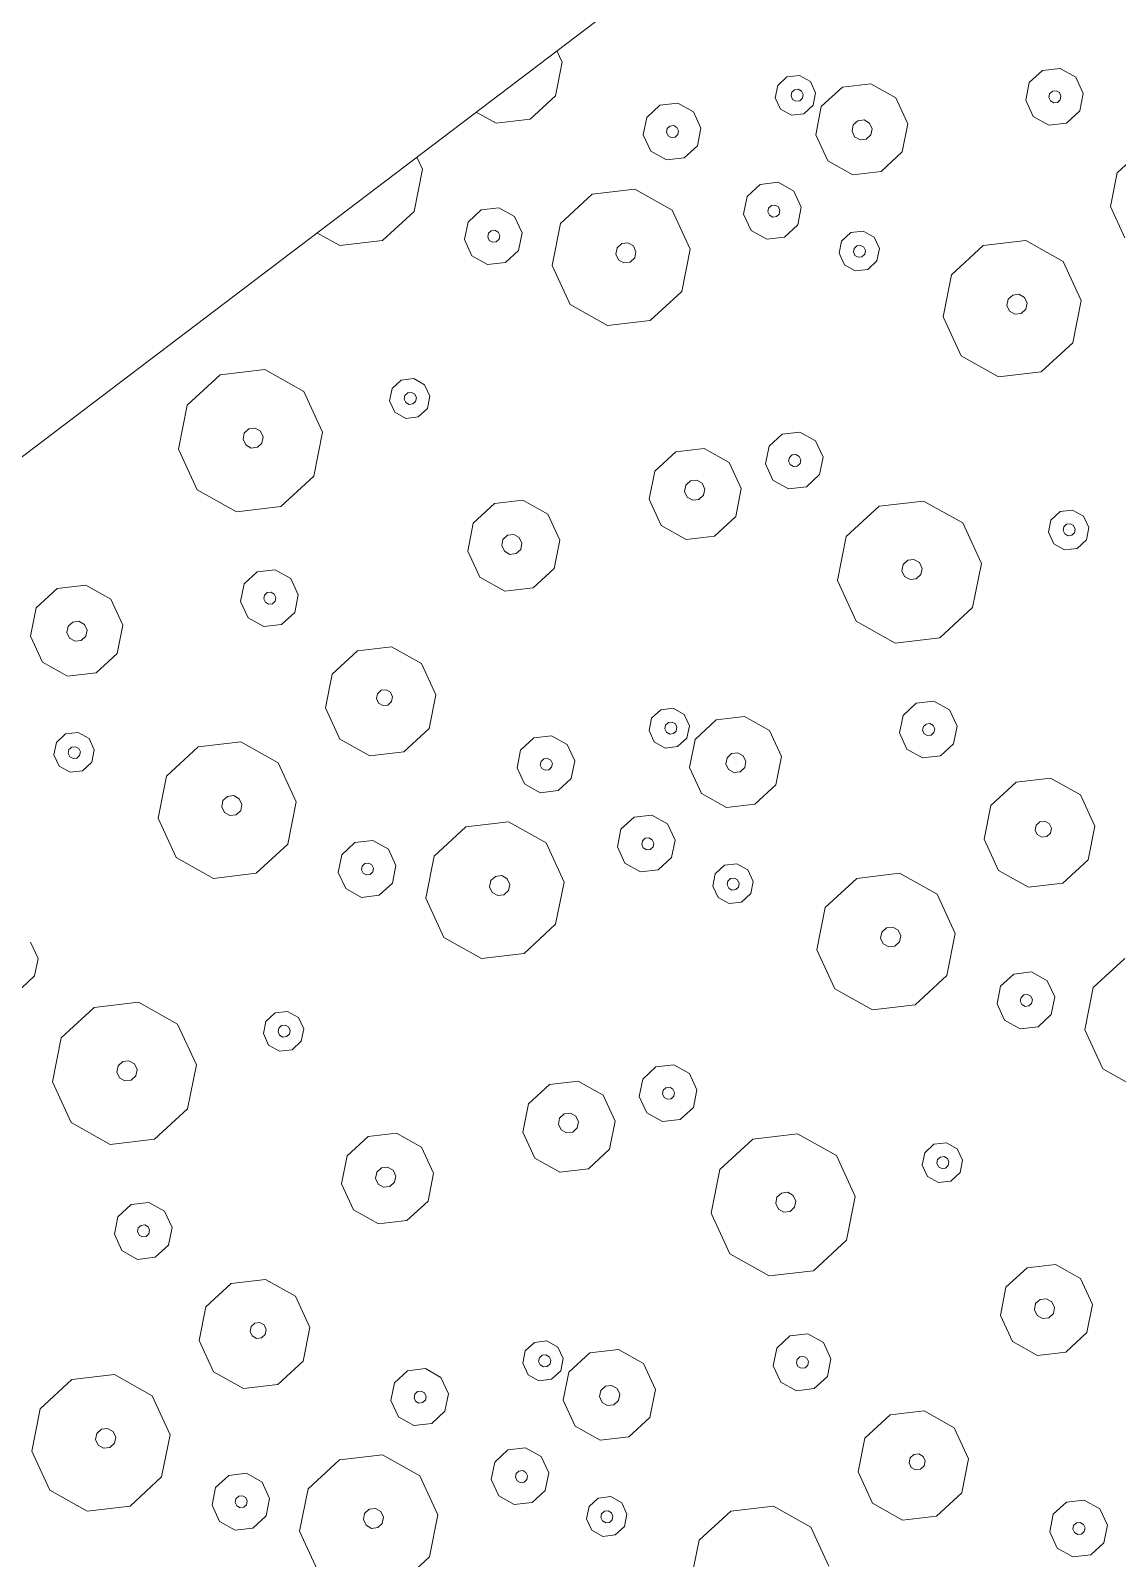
# Model space of a CAD drawing. Header units: metres. Extents: x -2858 to 512, y -1995 to 1252.
# Drawn here: x -561.532 to -558.533, y 352.994 to 357.21 of the extents above; entities that cross this region are included whole.
import ezdxf

# ---------------------------------------------------------------- set-up
doc = ezdxf.new("R2010")
doc.units = ezdxf.units.M
doc.layers.add('Calque commun', color=7, linetype='Continuous')

# ---------------------------------------------------------------- blocks, each defined once
blk = doc.blocks.new('pattern')
at = {"layer": 'Calque commun', "color": 54, "linetype": 'Continuous', "lineweight": 9}
for p, q in [((103.9803, 104.7503), (104.0229, 104.7754)), ((104.0229, 104.7754), (104.0721, 104.7707)), ((104.0721, 104.7707), (104.1092, 104.738)), ((103.9606, 104.7049), (103.9803, 104.7503)), ((104.1092, 104.738), (104.1199, 104.6897)), ((103.9714, 104.6567), (103.9606, 104.7049)), ((104.0228, 104.6998), (104.0269, 104.7093)), ((104.0251, 104.6897), (104.0228, 104.6998)), ((104.0329, 104.6828), (104.0251, 104.6897)), ((104.0269, 104.7093), (104.0359, 104.7146)), ((104.0359, 104.7146), (104.0462, 104.7136)), ((104.0521, 104.6871), (104.0432, 104.6818)), ((104.0462, 104.7136), (104.054, 104.7067)), ((104.0563, 104.6966), (104.0521, 104.6871)), ((104.054, 104.7067), (104.0563, 104.6966)), ((104.1199, 104.6897), (104.1002, 104.6444)), ((104.0084, 104.6239), (103.9714, 104.6567)), ((104.0432, 104.6818), (104.0329, 104.6828)), ((104.1002, 104.6444), (104.0577, 104.6192)), ((104.0577, 104.6192), (104.0084, 104.6239)), ((104.0997, 104.3433), (104.1814, 104.3916)), ((104.1814, 104.3916), (104.2759, 104.3826)), ((103.554, 104.3137), (103.6222, 104.3539)), ((103.6222, 104.3539), (103.7009, 104.3464)), ((104.2759, 104.3826), (104.3471, 104.3198)), ((103.5226, 104.2411), (103.554, 104.3137)), ((103.7009, 104.3464), (103.7602, 104.2941)), ((104.0619, 104.2562), (104.0997, 104.3433)), ((104.3471, 104.3198), (104.3677, 104.2271)), ((103.7602, 104.2941), (103.7774, 104.2168)), ((104.1836, 104.2576), (104.1956, 104.2646)), ((104.1956, 104.2646), (104.2093, 104.2633)), ((103.5398, 104.1639), (103.5226, 104.2411)), ((103.623, 104.2253), (103.6299, 104.2411)), ((103.6268, 104.2084), (103.623, 104.2253)), ((103.6299, 104.2411), (103.6448, 104.2499)), ((103.6448, 104.2499), (103.662, 104.2483)), ((103.662, 104.2483), (103.675, 104.2368)), ((103.675, 104.2368), (103.6787, 104.22)), ((104.0825, 104.1636), (104.0619, 104.2562)), ((104.1781, 104.2449), (104.1836, 104.2576)), ((104.1811, 104.2313), (104.1781, 104.2449)), ((104.1915, 104.2222), (104.1811, 104.2313)), ((104.2053, 104.2209), (104.1915, 104.2222)), ((104.2172, 104.2279), (104.2053, 104.2209)), ((104.2093, 104.2633), (104.2197, 104.2541)), ((104.2227, 104.2406), (104.2172, 104.2279)), ((104.2197, 104.2541), (104.2227, 104.2406)), ((104.3677, 104.2271), (104.33, 104.14)), ((104.53, 104.1445), (104.5772, 104.2534)), ((103.6397, 104.1969), (103.6268, 104.2084)), ((103.657, 104.1953), (103.6397, 104.1969)), ((103.6719, 104.2041), (103.657, 104.1953)), ((103.6787, 104.22), (103.6719, 104.2041)), ((103.7774, 104.2168), (103.7459, 104.1443)), ((103.5991, 104.1115), (103.5398, 104.1639)), ((103.7459, 104.1443), (103.6778, 104.104)), ((104.1537, 104.1007), (104.0825, 104.1636)), ((104.33, 104.14), (104.2482, 104.0917)), ((104.5558, 104.0287), (104.53, 104.1445)), ((103.6778, 104.104), (103.5991, 104.1115)), ((104.2482, 104.0917), (104.1537, 104.1007)), ((103.0248, 104.0167), (103.0506, 103.9008)), ((104.6448, 103.9502), (104.5558, 104.0287)), ((104.8651, 103.9992), (104.7629, 103.9389)), ((104.7629, 103.9389), (104.6448, 103.9502)), ((103.0506, 103.9008), (103.0034, 103.792)), ((104.1476, 103.876), (104.1901, 103.9012)), ((104.1901, 103.9012), (104.2393, 103.8965)), ((104.2393, 103.8965), (104.2764, 103.8637)), ((104.1279, 103.8307), (104.1476, 103.876)), ((104.2764, 103.8637), (104.2872, 103.8155)), ((104.1386, 103.7824), (104.1279, 103.8307)), ((104.1901, 103.8255), (104.1942, 103.8351)), ((104.1923, 103.8154), (104.1901, 103.8255)), ((104.2001, 103.8085), (104.1923, 103.8154)), ((104.1942, 103.8351), (104.2031, 103.8403)), ((104.2105, 103.8075), (104.2001, 103.8085)), ((104.2031, 103.8403), (104.2135, 103.8394)), ((104.2194, 103.8128), (104.2105, 103.8075)), ((104.2135, 103.8394), (104.2213, 103.8325)), ((104.2235, 103.8223), (104.2194, 103.8128)), ((104.2213, 103.8325), (104.2235, 103.8223)), ((104.2872, 103.8155), (104.2675, 103.7701)), ((103.0034, 103.792), (102.9013, 103.7317)), ((103.483, 103.7494), (103.4968, 103.7812)), ((103.4968, 103.7812), (103.5266, 103.7988)), ((103.5249, 103.7561), (103.5339, 103.7614)), ((103.5266, 103.7988), (103.5611, 103.7955)), ((103.5339, 103.7614), (103.5442, 103.7604)), ((103.5442, 103.7604), (103.552, 103.7535)), ((103.5611, 103.7955), (103.587, 103.7726)), ((103.587, 103.7726), (103.5945, 103.7388)), ((104.1757, 103.7497), (104.1386, 103.7824)), ((104.2675, 103.7701), (104.2249, 103.745)), ((104.8419, 103.7424), (104.8717, 103.76)), ((104.8717, 103.76), (104.9061, 103.7568)), ((102.9013, 103.7317), (102.7831, 103.7429)), ((103.4906, 103.7156), (103.483, 103.7494)), ((103.5165, 103.6927), (103.4906, 103.7156)), ((103.5208, 103.7466), (103.5249, 103.7561)), ((103.5231, 103.7364), (103.5208, 103.7466)), ((103.5309, 103.7296), (103.5231, 103.7364)), ((103.5412, 103.7286), (103.5309, 103.7296)), ((103.5501, 103.7339), (103.5412, 103.7286)), ((103.5543, 103.7434), (103.5501, 103.7339)), ((103.552, 103.7535), (103.5543, 103.7434)), ((103.5945, 103.7388), (103.5808, 103.7071)), ((104.2249, 103.745), (104.1757, 103.7497)), ((104.8281, 103.7107), (104.8419, 103.7424)), ((104.8675, 103.7079), (104.8717, 103.7175)), ((104.8717, 103.7175), (104.8806, 103.7227)), ((104.8806, 103.7227), (104.891, 103.7218)), ((104.891, 103.7218), (104.8987, 103.7149)), ((104.9061, 103.7568), (104.9321, 103.7339)), ((104.9321, 103.7339), (104.9396, 103.7001)), ((102.9914, 103.6701), (103.034, 103.6953)), ((103.034, 103.6953), (103.0832, 103.6906)), ((103.0832, 103.6906), (103.1203, 103.6578)), ((103.551, 103.6895), (103.5165, 103.6927)), ((103.5808, 103.7071), (103.551, 103.6895)), ((103.7685, 103.6268), (103.875, 103.6897)), ((103.875, 103.6897), (103.998, 103.678)), ((103.998, 103.678), (104.0907, 103.5961)), ((104.8356, 103.6769), (104.8281, 103.7107)), ((104.8616, 103.654), (104.8356, 103.6769)), ((104.8698, 103.6978), (104.8675, 103.7079)), ((104.8776, 103.6909), (104.8698, 103.6978)), ((104.8879, 103.6899), (104.8776, 103.6909)), ((104.8969, 103.6952), (104.8879, 103.6899)), ((104.901, 103.7048), (104.8969, 103.6952)), ((104.8987, 103.7149), (104.901, 103.7048)), ((104.9396, 103.7001), (104.9258, 103.6683)), ((102.9718, 103.6248), (102.9914, 103.6701)), ((103.0381, 103.6292), (103.047, 103.6344)), ((103.047, 103.6344), (103.0574, 103.6335)), ((103.0574, 103.6335), (103.0651, 103.6266)), ((103.1203, 103.6578), (103.131, 103.6096)), ((104.896, 103.6507), (104.8616, 103.654)), ((104.9258, 103.6683), (104.896, 103.6507)), ((102.9825, 103.5765), (102.9718, 103.6248)), ((103.034, 103.6196), (103.0381, 103.6292)), ((103.0362, 103.6095), (103.034, 103.6196)), ((103.044, 103.6026), (103.0362, 103.6095)), ((103.0543, 103.6016), (103.044, 103.6026)), ((103.0633, 103.6069), (103.0543, 103.6016)), ((103.0674, 103.6164), (103.0633, 103.6069)), ((103.0651, 103.6266), (103.0674, 103.6164)), ((103.131, 103.6096), (103.1114, 103.5642)), ((103.7193, 103.5134), (103.7685, 103.6268)), ((104.0907, 103.5961), (104.1175, 103.4755)), ((104.5331, 103.5714), (104.6013, 103.6116)), ((104.6013, 103.6116), (104.68, 103.6041)), ((104.68, 103.6041), (104.7393, 103.5518)), ((103.0196, 103.5438), (102.9825, 103.5765)), ((103.1114, 103.5642), (103.0688, 103.5391)), ((104.5017, 103.4988), (104.5331, 103.5714)), ((104.7393, 103.5518), (104.7565, 103.4745)), ((103.0688, 103.5391), (103.0196, 103.5438)), ((103.7462, 103.3928), (103.7193, 103.5134)), ((103.8806, 103.4977), (103.8874, 103.5136)), ((103.8874, 103.5136), (103.9023, 103.5224)), ((103.9023, 103.5224), (103.9196, 103.5207)), ((103.9196, 103.5207), (103.9325, 103.5093)), ((103.9325, 103.5093), (103.9363, 103.4924)), ((104.6019, 103.4911), (104.6088, 103.507)), ((104.6088, 103.507), (104.6237, 103.5158)), ((104.6237, 103.5158), (104.6409, 103.5142)), ((104.6409, 103.5142), (104.6539, 103.5027)), ((104.8812, 103.4604), (104.9009, 103.5058)), ((104.9009, 103.5058), (104.9434, 103.5309)), ((104.9434, 103.5309), (104.9927, 103.5262)), ((104.9927, 103.5262), (105.0297, 103.4935)), ((102.5665, 103.4381), (102.6482, 103.4864)), ((102.6482, 103.4864), (102.7427, 103.4774)), ((102.7427, 103.4774), (102.8139, 103.4146)), ((103.8843, 103.4808), (103.8806, 103.4977)), ((103.8973, 103.4694), (103.8843, 103.4808)), ((103.9145, 103.4677), (103.8973, 103.4694)), ((103.9294, 103.4765), (103.9145, 103.4677)), ((103.9363, 103.4924), (103.9294, 103.4765)), ((104.1175, 103.4755), (104.0684, 103.3621)), ((104.5189, 103.4216), (104.5017, 103.4988)), ((104.6057, 103.4742), (104.6019, 103.4911)), ((104.6186, 103.4628), (104.6057, 103.4742)), ((104.6359, 103.4612), (104.6186, 103.4628)), ((104.6508, 103.4699), (104.6359, 103.4612)), ((104.6577, 103.4858), (104.6508, 103.4699)), ((104.6539, 103.5027), (104.6577, 103.4858)), ((104.7565, 103.4745), (104.7251, 103.402)), ((104.9421, 103.4582), (104.9462, 103.4677)), ((104.9462, 103.4677), (104.9552, 103.473)), ((104.9552, 103.473), (104.9655, 103.472)), ((104.9655, 103.472), (104.9733, 103.4652)), ((104.9733, 103.4652), (104.9755, 103.455)), ((105.0297, 103.4935), (105.0405, 103.4452)), ((102.5287, 103.351), (102.5665, 103.4381)), ((104.5782, 103.3692), (104.5189, 103.4216)), ((104.8919, 103.4121), (104.8812, 103.4604)), ((104.9444, 103.4481), (104.9421, 103.4582)), ((104.9521, 103.4412), (104.9444, 103.4481)), ((104.9625, 103.4402), (104.9521, 103.4412)), ((104.9714, 103.4455), (104.9625, 103.4402)), ((104.9755, 103.455), (104.9714, 103.4455)), ((105.0405, 103.4452), (105.0208, 103.3999)), ((102.8139, 103.4146), (102.8345, 103.3219)), ((103.044, 103.3482), (103.1462, 103.4085)), ((103.1462, 103.4085), (103.2643, 103.3973)), ((103.2643, 103.3973), (103.3533, 103.3187)), ((103.8389, 103.311), (103.7462, 103.3928)), ((104.7251, 103.402), (104.6569, 103.3617)), ((104.929, 103.3794), (104.8919, 103.4121)), ((104.9782, 103.3747), (104.929, 103.3794)), ((105.0208, 103.3999), (104.9782, 103.3747)), ((105.1913, 103.355), (105.2934, 103.4153)), ((105.2934, 103.4153), (105.4116, 103.404)), ((102.5494, 103.2584), (102.5287, 103.351)), ((102.645, 103.3397), (102.6505, 103.3524)), ((102.648, 103.3261), (102.645, 103.3397)), ((102.6505, 103.3524), (102.6624, 103.3594)), ((102.6624, 103.3594), (102.6762, 103.3581)), ((102.6762, 103.3581), (102.6865, 103.3489)), ((102.6865, 103.3489), (102.6896, 103.3354)), ((102.9968, 103.2393), (103.044, 103.3482)), ((104.0684, 103.3621), (103.9619, 103.2992)), ((104.6569, 103.3617), (104.5782, 103.3692)), ((104.6395, 103.3249), (104.6693, 103.3425)), ((104.6693, 103.3425), (104.7037, 103.3392)), ((104.7037, 103.3392), (104.7297, 103.3163)), ((105.144, 103.2461), (105.1913, 103.355)), ((102.6583, 103.317), (102.648, 103.3261)), ((102.6721, 103.3157), (102.6583, 103.317)), ((102.6841, 103.3227), (102.6721, 103.3157)), ((102.6896, 103.3354), (102.6841, 103.3227)), ((102.8345, 103.3219), (102.7968, 103.2348)), ((103.3533, 103.3187), (103.3791, 103.2029)), ((103.9619, 103.2992), (103.8389, 103.311)), ((104.6257, 103.2932), (104.6395, 103.3249)), ((104.6614, 103.2928), (104.6655, 103.3023)), ((104.6655, 103.3023), (104.6744, 103.3076)), ((104.6744, 103.3076), (104.6848, 103.3066)), ((104.6848, 103.3066), (104.6925, 103.2998)), ((104.6925, 103.2998), (104.6948, 103.2896)), ((104.7297, 103.3163), (104.7372, 103.2826)), ((102.6205, 103.1955), (102.5494, 103.2584)), ((104.6332, 103.2594), (104.6257, 103.2932)), ((104.6592, 103.2365), (104.6332, 103.2594)), ((104.6636, 103.2827), (104.6614, 103.2928)), ((104.6714, 103.2758), (104.6636, 103.2827)), ((104.6817, 103.2748), (104.6714, 103.2758)), ((104.6907, 103.2801), (104.6817, 103.2748)), ((104.6948, 103.2896), (104.6907, 103.2801)), ((104.7372, 103.2826), (104.7234, 103.2508)), ((105.2962, 103.2478), (105.3111, 103.2566)), ((105.3111, 103.2566), (105.3283, 103.2549)), ((105.3283, 103.2549), (105.3413, 103.2435)), ((102.7968, 103.2348), (102.715, 103.1865)), ((103.0226, 103.1235), (102.9968, 103.2393)), ((103.1421, 103.2251), (103.149, 103.241)), ((103.1459, 103.2082), (103.1421, 103.2251)), ((103.149, 103.241), (103.1639, 103.2498)), ((103.1639, 103.2498), (103.1811, 103.2481)), ((103.1811, 103.2481), (103.1941, 103.2367)), ((103.1979, 103.2198), (103.191, 103.2039)), ((103.1941, 103.2367), (103.1979, 103.2198)), ((104.6936, 103.2332), (104.6592, 103.2365)), ((104.7234, 103.2508), (104.6936, 103.2332)), ((105.1698, 103.1303), (105.144, 103.2461)), ((105.2893, 103.2319), (105.2962, 103.2478)), ((105.2931, 103.215), (105.2893, 103.2319)), ((105.3061, 103.2036), (105.2931, 103.215)), ((105.3382, 103.2107), (105.3233, 103.2019)), ((105.3451, 103.2266), (105.3382, 103.2107)), ((105.3413, 103.2435), (105.3451, 103.2266)), ((105.5263, 103.2097), (105.4791, 103.1008)), ((102.715, 103.1865), (102.6205, 103.1955)), ((103.1588, 103.1968), (103.1459, 103.2082)), ((103.1761, 103.1951), (103.1588, 103.1968)), ((103.191, 103.2039), (103.1761, 103.1951)), ((103.3791, 103.2029), (103.3319, 103.094)), ((104.9228, 103.1539), (104.9654, 103.1791)), ((104.9654, 103.1791), (105.0146, 103.1744)), ((105.0146, 103.1744), (105.0517, 103.1416)), ((105.3233, 103.2019), (105.3061, 103.2036)), ((103.8409, 103.1053), (103.8835, 103.1304)), ((103.8835, 103.1304), (103.9327, 103.1257)), ((103.9327, 103.1257), (103.9698, 103.093)), ((104.9031, 103.1086), (104.9228, 103.1539)), ((105.0517, 103.1416), (105.0624, 103.0934)), ((105.2588, 103.0517), (105.1698, 103.1303)), ((103.1116, 103.045), (103.0226, 103.1235)), ((103.3319, 103.094), (103.2297, 103.0337)), ((103.8212, 103.0599), (103.8409, 103.1053)), ((103.9698, 103.093), (103.9805, 103.0447)), ((104.9139, 103.0603), (104.9031, 103.1086)), ((104.9653, 103.1034), (104.9695, 103.113)), ((104.9676, 103.0933), (104.9653, 103.1034)), ((104.9754, 103.0864), (104.9676, 103.0933)), ((104.9695, 103.113), (104.9784, 103.1182)), ((104.9857, 103.0854), (104.9754, 103.0864)), ((104.9784, 103.1182), (104.9887, 103.1173)), ((104.9946, 103.0907), (104.9857, 103.0854)), ((104.9887, 103.1173), (104.9965, 103.1104)), ((104.9988, 103.1003), (104.9946, 103.0907)), ((104.9965, 103.1104), (104.9988, 103.1003)), ((105.0624, 103.0934), (105.0427, 103.048)), ((105.4791, 103.1008), (105.3769, 103.0405)), ((103.2297, 103.0337), (103.1116, 103.045)), ((103.832, 103.0117), (103.8212, 103.0599)), ((103.8834, 103.0548), (103.8876, 103.0643)), ((103.8857, 103.0447), (103.8834, 103.0548)), ((103.8935, 103.0378), (103.8857, 103.0447)), ((103.8876, 103.0643), (103.8965, 103.0696)), ((103.8965, 103.0696), (103.9068, 103.0686)), ((103.9128, 103.0421), (103.9038, 103.0368)), ((103.9068, 103.0686), (103.9146, 103.0617)), ((103.9169, 103.0516), (103.9128, 103.0421)), ((103.9146, 103.0617), (103.9169, 103.0516)), ((103.9805, 103.0447), (103.9609, 102.9994)), ((104.9509, 103.0276), (104.9139, 103.0603)), ((105.0427, 103.048), (105.0002, 103.0229)), ((105.3769, 103.0405), (105.2588, 103.0517)), ((103.8691, 102.9789), (103.832, 103.0117)), ((103.9038, 103.0368), (103.8935, 103.0378)), ((103.9609, 102.9994), (103.9183, 102.9742)), ((104.056, 102.9949), (104.1241, 103.0351)), ((104.1241, 103.0351), (104.2028, 103.0276)), ((104.2028, 103.0276), (104.2621, 102.9753)), ((105.0002, 103.0229), (104.9509, 103.0276)), ((105.4671, 102.979), (105.5097, 103.0041)), ((105.5097, 103.0041), (105.5589, 102.9994)), ((105.5589, 102.9994), (105.596, 102.9667)), ((102.5947, 102.9255), (102.6144, 102.9708)), ((102.6144, 102.9708), (102.657, 102.996)), ((102.657, 102.996), (102.7062, 102.9913)), ((102.7062, 102.9913), (102.7432, 102.9585)), ((102.7432, 102.9585), (102.754, 102.9103)), ((103.9183, 102.9742), (103.8691, 102.9789)), ((104.0245, 102.9223), (104.056, 102.9949)), ((104.2621, 102.9753), (104.2793, 102.8981)), ((105.4474, 102.9336), (105.4671, 102.979)), ((105.596, 102.9667), (105.6067, 102.9184)), ((102.6055, 102.8772), (102.5947, 102.9255)), ((102.6569, 102.9203), (102.661, 102.9299)), ((102.6592, 102.9102), (102.6569, 102.9203)), ((102.661, 102.9299), (102.67, 102.9351)), ((102.67, 102.9351), (102.6803, 102.9342)), ((102.6803, 102.9342), (102.6881, 102.9273)), ((102.6904, 102.9172), (102.6862, 102.9076)), ((102.6881, 102.9273), (102.6904, 102.9172)), ((104.0417, 102.8451), (104.0245, 102.9223)), ((104.1175, 102.905), (104.1244, 102.9208)), ((104.1244, 102.9208), (104.1393, 102.9296)), ((104.1393, 102.9296), (104.1565, 102.928)), ((104.1565, 102.928), (104.1695, 102.9165)), ((104.1695, 102.9165), (104.1732, 102.8997)), ((105.4582, 102.8853), (105.4474, 102.9336)), ((105.5096, 102.9285), (105.5138, 102.938)), ((105.5119, 102.9183), (105.5096, 102.9285)), ((105.5197, 102.9115), (105.5119, 102.9183)), ((105.5138, 102.938), (105.5227, 102.9433)), ((105.5227, 102.9433), (105.533, 102.9423)), ((105.5389, 102.9158), (105.53, 102.9105)), ((105.533, 102.9423), (105.5408, 102.9354)), ((105.5431, 102.9253), (105.5389, 102.9158)), ((105.5408, 102.9354), (105.5431, 102.9253)), ((105.6067, 102.9184), (105.587, 102.873)), ((101.9499, 102.8442), (101.9636, 102.876)), ((101.9636, 102.876), (101.9934, 102.8936)), ((101.9934, 102.8936), (102.0279, 102.8903)), ((102.0279, 102.8903), (102.0538, 102.8674)), ((102.6425, 102.8445), (102.6055, 102.8772)), ((102.6669, 102.9033), (102.6592, 102.9102)), ((102.6773, 102.9024), (102.6669, 102.9033)), ((102.6862, 102.9076), (102.6773, 102.9024)), ((102.754, 102.9103), (102.7343, 102.8649)), ((104.1212, 102.8881), (104.1175, 102.905)), ((104.1342, 102.8766), (104.1212, 102.8881)), ((104.1515, 102.875), (104.1342, 102.8766)), ((104.1664, 102.8838), (104.1515, 102.875)), ((104.1732, 102.8997), (104.1664, 102.8838)), ((104.2793, 102.8981), (104.2479, 102.8255)), ((105.4953, 102.8526), (105.4582, 102.8853)), ((105.53, 102.9105), (105.5197, 102.9115)), ((105.587, 102.873), (105.5445, 102.8479)), ((101.9574, 102.8105), (101.9499, 102.8442)), ((101.9876, 102.8414), (101.9918, 102.8509)), ((101.9899, 102.8312), (101.9876, 102.8414)), ((101.9977, 102.8244), (101.9899, 102.8312)), ((101.9918, 102.8509), (102.0007, 102.8562)), ((102.0007, 102.8562), (102.011, 102.8552)), ((102.011, 102.8552), (102.0188, 102.8483)), ((102.0211, 102.8382), (102.017, 102.8287)), ((102.0188, 102.8483), (102.0211, 102.8382)), ((102.0614, 102.8336), (102.0476, 102.8019)), ((102.0538, 102.8674), (102.0614, 102.8336)), ((102.6917, 102.8398), (102.6425, 102.8445)), ((102.7343, 102.8649), (102.6917, 102.8398)), ((103.2949, 102.8055), (103.3087, 102.8373)), ((103.3087, 102.8373), (103.3385, 102.8548)), ((103.3385, 102.8548), (103.373, 102.8516)), ((103.373, 102.8516), (103.3989, 102.8287)), ((104.101, 102.7928), (104.0417, 102.8451)), ((105.5445, 102.8479), (105.4953, 102.8526)), ((101.9833, 102.7875), (101.9574, 102.8105)), ((102.008, 102.8234), (101.9977, 102.8244)), ((102.017, 102.8287), (102.008, 102.8234)), ((102.0476, 102.8019), (102.0178, 102.7843)), ((103.3025, 102.7717), (103.2949, 102.8055)), ((103.3344, 102.8027), (103.3385, 102.8123)), ((103.3366, 102.7926), (103.3344, 102.8027)), ((103.3444, 102.7857), (103.3366, 102.7926)), ((103.3385, 102.8123), (103.3474, 102.8176)), ((103.3474, 102.8176), (103.3578, 102.8166)), ((103.3637, 102.79), (103.3547, 102.7848)), ((103.3578, 102.8166), (103.3656, 102.8097)), ((103.3678, 102.7996), (103.3637, 102.79)), ((103.3656, 102.8097), (103.3678, 102.7996)), ((103.4064, 102.7949), (103.3927, 102.7631)), ((103.3989, 102.8287), (103.4064, 102.7949)), ((104.1797, 102.7853), (104.101, 102.7928)), ((104.2479, 102.8255), (104.1797, 102.7853)), ((105.0422, 102.747), (105.1239, 102.7952)), ((105.1239, 102.7952), (105.2184, 102.7862)), ((102.0178, 102.7843), (101.9833, 102.7875)), ((102.2353, 102.7216), (102.3418, 102.7845)), ((102.3418, 102.7845), (102.4648, 102.7728)), ((102.4648, 102.7728), (102.5575, 102.6909)), ((103.3284, 102.7488), (103.3025, 102.7717)), ((103.3629, 102.7455), (103.3284, 102.7488)), ((103.3547, 102.7848), (103.3444, 102.7857)), ((103.3927, 102.7631), (103.3629, 102.7455)), ((104.4965, 102.7173), (104.5647, 102.7576)), ((104.5647, 102.7576), (104.6434, 102.7501)), ((104.6434, 102.7501), (104.7027, 102.6977)), ((105.0044, 102.6599), (105.0422, 102.747)), ((105.2184, 102.7862), (105.2896, 102.7234)), ((102.1862, 102.6082), (102.2353, 102.7216)), ((103, 102.6662), (103.0681, 102.7064)), ((103.0681, 102.7064), (103.1468, 102.6989)), ((104.4651, 102.6448), (104.4965, 102.7173)), ((105.2896, 102.7234), (105.3102, 102.6307)), ((105.5197, 102.657), (105.6219, 102.7174)), ((105.6219, 102.7174), (105.74, 102.7061)), ((105.74, 102.7061), (105.829, 102.6276)), ((102.5575, 102.6909), (102.5844, 102.5703)), ((102.9685, 102.5936), (103, 102.6662)), ((103.1468, 102.6989), (103.2061, 102.6466)), ((104.7027, 102.6977), (104.7199, 102.6205)), ((105.1261, 102.6612), (105.1381, 102.6682)), ((105.1381, 102.6682), (105.1518, 102.6669)), ((105.1518, 102.6669), (105.1622, 102.6578)), ((103.2061, 102.6466), (103.2233, 102.5694)), ((103.3677, 102.6006), (103.4103, 102.6257)), ((103.4103, 102.6257), (103.4595, 102.621)), ((103.4595, 102.621), (103.4966, 102.5883)), ((104.4823, 102.5675), (104.4651, 102.6448)), ((104.5655, 102.6289), (104.5724, 102.6448)), ((104.5693, 102.612), (104.5655, 102.6289)), ((104.5724, 102.6448), (104.5873, 102.6536)), ((104.5873, 102.6536), (104.6045, 102.6519)), ((104.6045, 102.6519), (104.6175, 102.6405)), ((104.6212, 102.6236), (104.6144, 102.6077)), ((104.6175, 102.6405), (104.6212, 102.6236)), ((104.7199, 102.6205), (104.6884, 102.5479)), ((105.025, 102.5672), (105.0044, 102.6599)), ((105.1206, 102.6485), (105.1261, 102.6612)), ((105.1236, 102.635), (105.1206, 102.6485)), ((105.134, 102.6258), (105.1236, 102.635)), ((105.1478, 102.6245), (105.134, 102.6258)), ((105.1597, 102.6316), (105.1478, 102.6245)), ((105.1652, 102.6442), (105.1597, 102.6316)), ((105.1622, 102.6578), (105.1652, 102.6442)), ((105.3102, 102.6307), (105.2725, 102.5436)), ((105.4725, 102.5482), (105.5197, 102.657)), ((105.829, 102.6276), (105.8548, 102.5117)), ((102.2131, 102.4876), (102.1862, 102.6082)), ((102.3474, 102.5925), (102.3543, 102.6084)), ((102.3512, 102.5756), (102.3474, 102.5925)), ((102.3543, 102.6084), (102.3692, 102.6172)), ((102.3692, 102.6172), (102.3864, 102.6155)), ((102.3864, 102.6155), (102.3994, 102.6041)), ((102.4031, 102.5872), (102.3962, 102.5713)), ((102.3994, 102.6041), (102.4031, 102.5872)), ((102.9857, 102.5164), (102.9685, 102.5936)), ((103.0687, 102.5859), (103.0756, 102.6018)), ((103.0725, 102.5691), (103.0687, 102.5859)), ((103.0756, 102.6018), (103.0905, 102.6106)), ((103.0905, 102.6106), (103.1077, 102.609)), ((103.1077, 102.609), (103.1207, 102.5975)), ((103.1245, 102.5806), (103.1176, 102.5648)), ((103.1207, 102.5975), (103.1245, 102.5806)), ((103.348, 102.5552), (103.3677, 102.6006)), ((103.4966, 102.5883), (103.5073, 102.54)), ((104.5822, 102.6006), (104.5693, 102.612)), ((104.5995, 102.5989), (104.5822, 102.6006)), ((104.6144, 102.6077), (104.5995, 102.5989)), ((102.3641, 102.5642), (102.3512, 102.5756)), ((102.3813, 102.5625), (102.3641, 102.5642)), ((102.3962, 102.5713), (102.3813, 102.5625)), ((102.5844, 102.5703), (102.5352, 102.4569)), ((103.0855, 102.5576), (103.0725, 102.5691)), ((103.1027, 102.556), (103.0855, 102.5576)), ((103.1176, 102.5648), (103.1027, 102.556)), ((103.2233, 102.5694), (103.1919, 102.4968)), ((103.3588, 102.507), (103.348, 102.5552)), ((103.4089, 102.553), (103.4131, 102.5625)), ((103.4112, 102.5429), (103.4089, 102.553)), ((103.419, 102.536), (103.4112, 102.5429)), ((103.4131, 102.5625), (103.422, 102.5678)), ((103.4293, 102.535), (103.419, 102.536)), ((103.422, 102.5678), (103.4323, 102.5668)), ((103.4382, 102.5403), (103.4293, 102.535)), ((103.4323, 102.5668), (103.4401, 102.56)), ((103.4424, 102.5498), (103.4382, 102.5403)), ((103.4401, 102.56), (103.4424, 102.5498)), ((103.5073, 102.54), (103.4876, 102.4947)), ((104.5416, 102.5152), (104.4823, 102.5675)), ((104.6884, 102.5479), (104.6203, 102.5077)), ((105.0962, 102.5044), (105.025, 102.5672)), ((105.2725, 102.5436), (105.1907, 102.4954)), ((105.4983, 102.4323), (105.4725, 102.5482)), ((105.6178, 102.534), (105.6247, 102.5498)), ((105.6247, 102.5498), (105.6396, 102.5586)), ((105.6396, 102.5586), (105.6568, 102.557)), ((105.6568, 102.557), (105.6698, 102.5455)), ((105.6698, 102.5455), (105.6735, 102.5286)), ((101.5109, 102.443), (101.613, 102.5033)), ((101.613, 102.5033), (101.7312, 102.4921)), ((103.045, 102.4641), (102.9857, 102.5164)), ((103.1919, 102.4968), (103.1238, 102.4566)), ((103.3958, 102.4742), (103.3588, 102.507)), ((103.4876, 102.4947), (103.4451, 102.4695)), ((103.6581, 102.4498), (103.7603, 102.5101)), ((103.7603, 102.5101), (103.8784, 102.4989)), ((103.8784, 102.4989), (103.9673, 102.4203)), ((104.6203, 102.5077), (104.5416, 102.5152)), ((105.1907, 102.4954), (105.0962, 102.5044)), ((105.6216, 102.5171), (105.6178, 102.534)), ((105.6345, 102.5056), (105.6216, 102.5171)), ((105.6517, 102.504), (105.6345, 102.5056)), ((105.6666, 102.5128), (105.6517, 102.504)), ((105.6735, 102.5286), (105.6666, 102.5128)), ((105.8548, 102.5117), (105.8076, 102.4029)), ((101.7312, 102.4921), (101.8201, 102.4135)), ((102.3057, 102.4058), (102.2131, 102.4876)), ((102.5352, 102.4569), (102.4288, 102.3941)), ((103.1238, 102.4566), (103.045, 102.4641)), ((103.4451, 102.4695), (103.3958, 102.4742)), ((101.3014, 102.4167), (101.2636, 102.3296)), ((101.4637, 102.3341), (101.5109, 102.443)), ((101.8201, 102.4135), (101.8459, 102.2977)), ((103.0925, 102.388), (103.1063, 102.4197)), ((103.1063, 102.4197), (103.1361, 102.4373)), ((103.1361, 102.4373), (103.1706, 102.434)), ((103.1706, 102.434), (103.1965, 102.4111)), ((103.1965, 102.4111), (103.204, 102.3774)), ((103.6109, 102.3409), (103.6581, 102.4498)), ((103.9673, 102.4203), (103.9931, 102.3045)), ((105.5872, 102.3538), (105.4983, 102.4323)), ((102.4288, 102.3941), (102.3057, 102.4058)), ((103.1001, 102.3542), (103.0925, 102.388)), ((103.1282, 102.3876), (103.1323, 102.3971)), ((103.1304, 102.3775), (103.1282, 102.3876)), ((103.1382, 102.3706), (103.1304, 102.3775)), ((103.1323, 102.3971), (103.1413, 102.4024)), ((103.1486, 102.3696), (103.1382, 102.3706)), ((103.1413, 102.4024), (103.1516, 102.4014)), ((103.1575, 102.3749), (103.1486, 102.3696)), ((103.1516, 102.4014), (103.1594, 102.3946)), ((103.1616, 102.3844), (103.1575, 102.3749)), ((103.1594, 102.3946), (103.1616, 102.3844)), ((103.204, 102.3774), (103.1903, 102.3456)), ((105.8076, 102.4029), (105.7054, 102.3425)), ((101.2636, 102.3296), (101.1819, 102.2813)), ((101.4895, 102.2183), (101.4637, 102.3341)), ((101.6089, 102.3199), (101.6158, 102.3358)), ((101.6158, 102.3358), (101.6307, 102.3446)), ((101.6307, 102.3446), (101.6479, 102.3429)), ((101.6479, 102.3429), (101.6609, 102.3315)), ((101.6609, 102.3315), (101.6647, 102.3146)), ((103.126, 102.3313), (103.1001, 102.3542)), ((103.1605, 102.328), (103.126, 102.3313)), ((103.1903, 102.3456), (103.1605, 102.328)), ((103.6367, 102.2251), (103.6109, 102.3409)), ((103.7562, 102.3267), (103.763, 102.3426)), ((103.7599, 102.3098), (103.7562, 102.3267)), ((103.763, 102.3426), (103.7779, 102.3514)), ((103.7779, 102.3514), (103.7952, 102.3497)), ((103.7952, 102.3497), (103.8081, 102.3383)), ((103.8081, 102.3383), (103.8119, 102.3214)), ((105.7054, 102.3425), (105.5872, 102.3538)), ((101.1819, 102.2813), (101.0874, 102.2904)), ((101.6127, 102.303), (101.6089, 102.3199)), ((101.6257, 102.2916), (101.6127, 102.303)), ((101.6429, 102.2899), (101.6257, 102.2916)), ((101.6578, 102.2987), (101.6429, 102.2899)), ((101.6647, 102.3146), (101.6578, 102.2987)), ((101.8459, 102.2977), (101.7987, 102.1888)), ((103.7729, 102.2984), (103.7599, 102.3098)), ((103.7901, 102.2967), (103.7729, 102.2984)), ((103.805, 102.3055), (103.7901, 102.2967)), ((103.8119, 102.3214), (103.805, 102.3055)), ((103.9931, 102.3045), (103.9459, 102.1956)), ((105.09, 102.2797), (105.1326, 102.3048)), ((105.1326, 102.3048), (105.1818, 102.3001)), ((105.1818, 102.3001), (105.2189, 102.2674)), ((103.3699, 102.2034), (103.3896, 102.2487)), ((103.3896, 102.2487), (103.4322, 102.2739)), ((103.4322, 102.2739), (103.4814, 102.2692)), ((103.4814, 102.2692), (103.5185, 102.2365)), ((105.0704, 102.2343), (105.09, 102.2797)), ((105.1367, 102.2387), (105.1456, 102.244)), ((105.1456, 102.244), (105.156, 102.243)), ((105.156, 102.243), (105.1638, 102.2361)), ((105.2189, 102.2674), (105.2297, 102.2191)), ((101.5784, 102.1398), (101.4895, 102.2183)), ((102.2881, 102.1547), (102.3077, 102.2001)), ((102.3077, 102.2001), (102.3503, 102.2252)), ((102.3503, 102.2252), (102.3995, 102.2205)), ((102.3995, 102.2205), (102.4366, 102.1878)), ((103.3807, 102.1551), (103.3699, 102.2034)), ((103.4321, 102.1982), (103.4363, 102.2078)), ((103.4344, 102.1881), (103.4321, 102.1982)), ((103.4363, 102.2078), (103.4452, 102.213)), ((103.4452, 102.213), (103.4556, 102.2121)), ((103.4556, 102.2121), (103.4633, 102.2052)), ((103.4633, 102.2052), (103.4656, 102.1951)), ((103.5185, 102.2365), (103.5292, 102.1882)), ((103.7256, 102.1465), (103.6367, 102.2251)), ((104.4393, 102.1848), (104.4691, 102.2024)), ((104.4691, 102.2024), (104.5036, 102.1991)), ((104.5036, 102.1991), (104.5295, 102.1762)), ((105.0811, 102.186), (105.0704, 102.2343)), ((105.1326, 102.2292), (105.1367, 102.2387)), ((105.1348, 102.219), (105.1326, 102.2292)), ((105.1426, 102.2122), (105.1348, 102.219)), ((105.153, 102.2112), (105.1426, 102.2122)), ((105.1619, 102.2165), (105.153, 102.2112)), ((105.166, 102.226), (105.1619, 102.2165)), ((105.1638, 102.2361), (105.166, 102.226)), ((105.2297, 102.2191), (105.21, 102.1738)), ((101.7987, 102.1888), (101.6965, 102.1285)), ((102.3503, 102.1496), (102.3544, 102.1591)), ((102.3544, 102.1591), (102.3633, 102.1644)), ((102.3633, 102.1644), (102.3737, 102.1634)), ((102.3737, 102.1634), (102.3815, 102.1565)), ((102.3815, 102.1565), (102.3837, 102.1464)), ((102.4366, 102.1878), (102.4473, 102.1395)), ((103.4422, 102.1812), (103.4344, 102.1881)), ((103.4525, 102.1803), (103.4422, 102.1812)), ((103.4615, 102.1855), (103.4525, 102.1803)), ((103.4656, 102.1951), (103.4615, 102.1855)), ((103.5292, 102.1882), (103.5096, 102.1428)), ((103.9459, 102.1956), (103.8438, 102.1353)), ((104.4255, 102.1531), (104.4393, 102.1848)), ((104.4633, 102.1502), (104.4674, 102.1597)), ((104.4674, 102.1597), (104.4764, 102.165)), ((104.4764, 102.165), (104.4867, 102.164)), ((104.4867, 102.164), (104.4945, 102.1572)), ((104.4945, 102.1572), (104.4968, 102.147)), ((104.5295, 102.1762), (104.537, 102.1424)), ((105.1182, 102.1533), (105.0811, 102.186)), ((105.21, 102.1738), (105.1674, 102.1486)), ((101.6965, 102.1285), (101.5784, 102.1398)), ((102.2988, 102.1065), (102.2881, 102.1547)), ((102.3525, 102.1395), (102.3503, 102.1496)), ((102.3603, 102.1326), (102.3525, 102.1395)), ((102.3706, 102.1316), (102.3603, 102.1326)), ((102.3796, 102.1369), (102.3706, 102.1316)), ((102.3837, 102.1464), (102.3796, 102.1369)), ((102.4473, 102.1395), (102.4277, 102.0942)), ((102.5228, 102.0897), (102.5909, 102.1299)), ((102.5909, 102.1299), (102.6697, 102.1224)), ((102.6697, 102.1224), (102.729, 102.0701)), ((103.4178, 102.1224), (103.3807, 102.1551)), ((103.467, 102.1177), (103.4178, 102.1224)), ((103.5096, 102.1428), (103.467, 102.1177)), ((103.8438, 102.1353), (103.7256, 102.1465)), ((104.4331, 102.1193), (104.4255, 102.1531)), ((104.459, 102.0964), (104.4331, 102.1193)), ((104.4656, 102.1401), (104.4633, 102.1502)), ((104.4734, 102.1332), (104.4656, 102.1401)), ((104.4837, 102.1322), (104.4734, 102.1332)), ((104.4926, 102.1375), (104.4837, 102.1322)), ((104.4968, 102.147), (104.4926, 102.1375)), ((104.537, 102.1424), (104.5233, 102.1107)), ((105.1674, 102.1486), (105.1182, 102.1533)), ((101.0812, 102.0656), (101.1238, 102.0908)), ((101.1238, 102.0908), (101.173, 102.0861)), ((101.173, 102.0861), (101.2101, 102.0534)), ((102.3359, 102.0737), (102.2988, 102.1065)), ((102.3851, 102.069), (102.3359, 102.0737)), ((102.4277, 102.0942), (102.3851, 102.069)), ((102.4913, 102.0171), (102.5228, 102.0897)), ((103.9143, 102.0284), (103.9339, 102.0738)), ((103.9339, 102.0738), (103.9765, 102.0989)), ((103.9765, 102.0989), (104.0257, 102.0942)), ((104.0257, 102.0942), (104.0628, 102.0615)), ((104.4935, 102.0931), (104.459, 102.0964)), ((104.5233, 102.1107), (104.4935, 102.0931)), ((104.711, 102.0305), (104.8175, 102.0933)), ((104.8175, 102.0933), (104.9405, 102.0816)), ((104.9405, 102.0816), (105.0332, 101.9998)), ((101.0615, 102.0203), (101.0812, 102.0656)), ((101.1279, 102.0247), (101.1368, 102.03)), ((101.1368, 102.03), (101.1471, 102.029)), ((101.2101, 102.0534), (101.2208, 102.0051)), ((102.729, 102.0701), (102.7462, 101.9929)), ((103.9765, 102.0233), (103.9806, 102.0328)), ((103.9806, 102.0328), (103.9895, 102.0381)), ((103.9895, 102.0381), (103.9999, 102.0371)), ((103.9999, 102.0371), (104.0077, 102.0302)), ((104.0077, 102.0302), (104.0099, 102.0201)), ((104.0628, 102.0615), (104.0735, 102.0132)), ((104.6618, 101.9171), (104.711, 102.0305)), ((101.0723, 101.972), (101.0615, 102.0203)), ((101.1237, 102.0151), (101.1279, 102.0247)), ((101.126, 102.005), (101.1237, 102.0151)), ((101.1338, 101.9981), (101.126, 102.005)), ((101.1441, 101.9972), (101.1338, 101.9981)), ((101.153, 102.0024), (101.1441, 101.9972)), ((101.1471, 102.029), (101.1549, 102.0221)), ((101.1572, 102.012), (101.153, 102.0024)), ((101.1549, 102.0221), (101.1572, 102.012)), ((101.2208, 102.0051), (101.2011, 101.9597)), ((102.5085, 101.9399), (102.4913, 102.0171)), ((102.5843, 101.9998), (102.5912, 102.0156)), ((102.5881, 101.9829), (102.5843, 101.9998)), ((102.5912, 102.0156), (102.6061, 102.0244)), ((102.6061, 102.0244), (102.6233, 102.0228)), ((102.6233, 102.0228), (102.6363, 102.0114)), ((102.6401, 101.9945), (102.6332, 101.9786)), ((102.6363, 102.0114), (102.6401, 101.9945)), ((102.7462, 101.9929), (102.7147, 101.9203)), ((103.925, 101.9801), (103.9143, 102.0284)), ((103.9787, 102.0131), (103.9765, 102.0233)), ((103.9865, 102.0063), (103.9787, 102.0131)), ((103.9968, 102.0053), (103.9865, 102.0063)), ((104.0058, 102.0106), (103.9968, 102.0053)), ((104.0099, 102.0201), (104.0058, 102.0106)), ((104.0735, 102.0132), (104.0539, 101.9679)), ((105.0332, 101.9998), (105.06, 101.8791)), ((101.1094, 101.9393), (101.0723, 101.972)), ((101.2011, 101.9597), (101.1586, 101.9346)), ((101.7755, 101.9321), (101.8053, 101.9497)), ((101.8053, 101.9497), (101.8398, 101.9464)), ((101.8398, 101.9464), (101.8657, 101.9235)), ((102.601, 101.9714), (102.5881, 101.9829)), ((102.6183, 101.9698), (102.601, 101.9714)), ((102.6332, 101.9786), (102.6183, 101.9698)), ((103.9621, 101.9474), (103.925, 101.9801)), ((104.0113, 101.9427), (103.9621, 101.9474)), ((104.0539, 101.9679), (104.0113, 101.9427)), ((101.1586, 101.9346), (101.1094, 101.9393)), ((101.7617, 101.9003), (101.7755, 101.9321)), ((101.8012, 101.8976), (101.8053, 101.9071)), ((101.8053, 101.9071), (101.8143, 101.9124)), ((101.8143, 101.9124), (101.8246, 101.9114)), ((101.8246, 101.9114), (101.8324, 101.9045)), ((101.8324, 101.9045), (101.8346, 101.8944)), ((101.8657, 101.9235), (101.8732, 101.8897)), ((102.5678, 101.8876), (102.5085, 101.9399)), ((102.7147, 101.9203), (102.6466, 101.8801)), ((104.6887, 101.7964), (104.6618, 101.9171)), ((104.8231, 101.9013), (104.8299, 101.9172)), ((104.8299, 101.9172), (104.8448, 101.926)), ((104.8448, 101.926), (104.8621, 101.9244)), ((104.8621, 101.9244), (104.875, 101.9129)), ((104.875, 101.9129), (104.8788, 101.896)), ((101.7693, 101.8665), (101.7617, 101.9003)), ((101.7952, 101.8436), (101.7693, 101.8665)), ((101.8035, 101.8874), (101.8012, 101.8976)), ((101.8112, 101.8805), (101.8035, 101.8874)), ((101.8216, 101.8796), (101.8112, 101.8805)), ((101.8305, 101.8848), (101.8216, 101.8796)), ((101.8346, 101.8944), (101.8305, 101.8848)), ((101.8732, 101.8897), (101.8595, 101.8579)), ((102.6466, 101.8801), (102.5678, 101.8876)), ((103.509, 101.8418), (103.5907, 101.89)), ((103.5907, 101.89), (103.6852, 101.881)), ((103.6852, 101.881), (103.7564, 101.8182)), ((104.8268, 101.8845), (104.8231, 101.9013)), ((104.8398, 101.873), (104.8268, 101.8845)), ((104.857, 101.8714), (104.8398, 101.873)), ((104.8719, 101.8801), (104.857, 101.8714)), ((104.8788, 101.896), (104.8719, 101.8801)), ((105.06, 101.8791), (105.0109, 101.7657)), ((101.8297, 101.8403), (101.7952, 101.8436)), ((101.8595, 101.8579), (101.8297, 101.8403)), ((102.9634, 101.8121), (103.0315, 101.8524)), ((103.0315, 101.8524), (103.1102, 101.8449)), ((103.1102, 101.8449), (103.1695, 101.7925)), ((103.4712, 101.7547), (103.509, 101.8418)), ((103.7564, 101.8182), (103.777, 101.7255)), ((101.4668, 101.761), (101.5349, 101.8012)), ((101.5349, 101.8012), (101.6137, 101.7937)), ((101.6137, 101.7937), (101.673, 101.7414)), ((102.9319, 101.7396), (102.9634, 101.8121)), ((103.1695, 101.7925), (103.1867, 101.7153)), ((103.9865, 101.7518), (104.0887, 101.8122)), ((104.0887, 101.8122), (104.2068, 101.8009)), ((104.2068, 101.8009), (104.2958, 101.7224)), ((104.7814, 101.7146), (104.6887, 101.7964)), ((101.4353, 101.6884), (101.4668, 101.761)), ((101.673, 101.7414), (101.6902, 101.6642)), ((102.9491, 101.6624), (102.9319, 101.7396)), ((103.0323, 101.7237), (103.0392, 101.7396)), ((103.0392, 101.7396), (103.0541, 101.7484)), ((103.0541, 101.7484), (103.0713, 101.7467)), ((103.0713, 101.7467), (103.0843, 101.7353)), ((103.0843, 101.7353), (103.0881, 101.7184)), ((103.4919, 101.662), (103.4712, 101.7547)), ((103.5875, 101.7433), (103.593, 101.756)), ((103.5905, 101.7298), (103.5875, 101.7433)), ((103.593, 101.756), (103.6049, 101.763)), ((103.6049, 101.763), (103.6187, 101.7617)), ((103.6187, 101.7617), (103.6291, 101.7526)), ((103.6321, 101.7391), (103.6265, 101.7264)), ((103.6291, 101.7526), (103.6321, 101.7391)), ((103.9393, 101.643), (103.9865, 101.7518)), ((105.0109, 101.7657), (104.9044, 101.7029)), ((101.5356, 101.6807), (101.5424, 101.6966)), ((101.5424, 101.6966), (101.5573, 101.7054)), ((101.5573, 101.7054), (101.5746, 101.7038)), ((101.5746, 101.7038), (101.5875, 101.6923)), ((101.5875, 101.6923), (101.5913, 101.6754)), ((101.8148, 101.65), (101.8345, 101.6954)), ((101.8345, 101.6954), (101.8771, 101.7205)), ((101.8771, 101.7205), (101.9263, 101.7158)), ((101.9263, 101.7158), (101.9634, 101.6831)), ((103.0361, 101.7068), (103.0323, 101.7237)), ((103.049, 101.6954), (103.0361, 101.7068)), ((103.0663, 101.6937), (103.049, 101.6954)), ((103.0812, 101.7025), (103.0663, 101.6937)), ((103.0881, 101.7184), (103.0812, 101.7025)), ((103.1867, 101.7153), (103.1553, 101.6427)), ((103.6008, 101.7206), (103.5905, 101.7298)), ((103.6146, 101.7193), (103.6008, 101.7206)), ((103.6265, 101.7264), (103.6146, 101.7193)), ((103.777, 101.7255), (103.7393, 101.6384)), ((104.2958, 101.7224), (104.3216, 101.6066)), ((104.9044, 101.7029), (104.7814, 101.7146)), ((101.4525, 101.6112), (101.4353, 101.6884)), ((101.5393, 101.6639), (101.5356, 101.6807)), ((101.5523, 101.6524), (101.5393, 101.6639)), ((101.5695, 101.6508), (101.5523, 101.6524)), ((101.5844, 101.6596), (101.5695, 101.6508)), ((101.5913, 101.6754), (101.5844, 101.6596)), ((101.6902, 101.6642), (101.6587, 101.5916)), ((101.8256, 101.6018), (101.8148, 101.65)), ((101.8757, 101.6478), (101.8799, 101.6573)), ((101.8799, 101.6573), (101.8888, 101.6626)), ((101.8888, 101.6626), (101.8992, 101.6616)), ((101.8992, 101.6616), (101.9069, 101.6548)), ((101.9069, 101.6548), (101.9092, 101.6446)), ((101.9634, 101.6831), (101.9741, 101.6348)), ((103.0084, 101.61), (102.9491, 101.6624)), ((103.563, 101.5992), (103.4919, 101.662)), ((104.0915, 101.6446), (104.1064, 101.6534)), ((104.1064, 101.6534), (104.1236, 101.6518)), ((104.1236, 101.6518), (104.1366, 101.6403)), ((101.5118, 101.5589), (101.4525, 101.6112)), ((101.878, 101.6377), (101.8757, 101.6478)), ((101.8858, 101.6308), (101.878, 101.6377)), ((101.8961, 101.6298), (101.8858, 101.6308)), ((101.9051, 101.6351), (101.8961, 101.6298)), ((101.9092, 101.6446), (101.9051, 101.6351)), ((101.9741, 101.6348), (101.9545, 101.5895)), ((103.0872, 101.6025), (103.0084, 101.61)), ((103.1553, 101.6427), (103.0872, 101.6025)), ((103.7393, 101.6384), (103.6575, 101.5902)), ((103.9651, 101.5271), (103.9393, 101.643)), ((104.0846, 101.6288), (104.0915, 101.6446)), ((104.0884, 101.6119), (104.0846, 101.6288)), ((104.1013, 101.6004), (104.0884, 101.6119)), ((104.1335, 101.6076), (104.1186, 101.5988)), ((104.1404, 101.6234), (104.1335, 101.6076)), ((104.1366, 101.6403), (104.1404, 101.6234)), ((101.6587, 101.5916), (101.5906, 101.5514)), ((101.8627, 101.569), (101.8256, 101.6018)), ((101.9119, 101.5643), (101.8627, 101.569)), ((101.9545, 101.5895), (101.9119, 101.5643)), ((102.1249, 101.5446), (102.2271, 101.6049)), ((102.2271, 101.6049), (102.3452, 101.5937)), ((102.3452, 101.5937), (102.4342, 101.5151)), ((103.6575, 101.5902), (103.563, 101.5992)), ((104.1186, 101.5988), (104.1013, 101.6004)), ((104.3216, 101.6066), (104.2744, 101.4977)), ((101.5906, 101.5514), (101.5118, 101.5589)), ((101.5731, 101.5145), (101.6029, 101.5321)), ((101.6029, 101.5321), (101.6374, 101.5288)), ((101.6374, 101.5288), (101.6633, 101.5059)), ((102.0777, 101.4357), (102.1249, 101.5446)), ((104.0541, 101.4486), (103.9651, 101.5271)), ((104.7834, 101.5089), (104.826, 101.5341)), ((104.826, 101.5341), (104.8752, 101.5294)), ((101.5593, 101.4828), (101.5731, 101.5145)), ((101.5669, 101.449), (101.5593, 101.4828)), ((101.595, 101.4824), (101.5991, 101.4919)), ((101.5973, 101.4723), (101.595, 101.4824)), ((101.5991, 101.4919), (101.6081, 101.4972)), ((101.6081, 101.4972), (101.6184, 101.4962)), ((101.6184, 101.4962), (101.6262, 101.4894)), ((101.6262, 101.4894), (101.6285, 101.4792)), ((101.6633, 101.5059), (101.6708, 101.4722)), ((102.4342, 101.5151), (102.46, 101.3993)), ((104.2744, 101.4977), (104.1722, 101.4373)), ((104.7637, 101.4636), (104.7834, 101.5089)), ((101.5928, 101.4261), (101.5669, 101.449)), ((101.605, 101.4654), (101.5973, 101.4723)), ((101.6154, 101.4644), (101.605, 101.4654)), ((101.6243, 101.4697), (101.6154, 101.4644)), ((101.6285, 101.4792), (101.6243, 101.4697)), ((101.6571, 101.4404), (101.6273, 101.4228)), ((101.6708, 101.4722), (101.6571, 101.4404)), ((102.2299, 101.4374), (102.2448, 101.4462)), ((102.2448, 101.4462), (102.262, 101.4445)), ((102.262, 101.4445), (102.275, 101.4331)), ((104.1722, 101.4373), (104.0541, 101.4486)), ((101.6273, 101.4228), (101.5928, 101.4261)), ((102.1035, 101.3199), (102.0777, 101.4357)), ((102.223, 101.4215), (102.2299, 101.4374)), ((102.2267, 101.4046), (102.223, 101.4215)), ((102.2397, 101.3932), (102.2267, 101.4046)), ((102.2718, 101.4003), (102.2569, 101.3915)), ((102.2787, 101.4162), (102.2718, 101.4003)), ((102.275, 101.4331), (102.2787, 101.4162)), ((102.46, 101.3993), (102.4128, 101.2904)), ((103.5569, 101.3745), (103.5995, 101.3996)), ((103.5995, 101.3996), (103.6487, 101.3949)), ((101.8564, 101.3435), (101.899, 101.3687)), ((101.899, 101.3687), (101.9482, 101.364)), ((101.9482, 101.364), (101.9853, 101.3313)), ((102.2569, 101.3915), (102.2397, 101.3932)), ((103.5372, 101.3291), (103.5569, 101.3745)), ((103.6487, 101.3949), (103.6857, 101.3622)), ((103.6857, 101.3622), (103.6965, 101.3139)), ((101.8368, 101.2982), (101.8564, 101.3435)), ((101.9853, 101.3313), (101.9961, 101.283)), ((102.1925, 101.2414), (102.1035, 101.3199)), ((103.548, 101.2808), (103.5372, 101.3291)), ((103.5994, 101.324), (103.6035, 101.3335)), ((103.6017, 101.3139), (103.5994, 101.324)), ((103.6094, 101.307), (103.6017, 101.3139)), ((103.6035, 101.3335), (103.6125, 101.3388)), ((103.6125, 101.3388), (103.6228, 101.3378)), ((103.6228, 101.3378), (103.6306, 101.3309)), ((103.6329, 101.3208), (103.6287, 101.3113)), ((103.6306, 101.3309), (103.6329, 101.3208)), ((103.6965, 101.3139), (103.6768, 101.2686)), ((101.8475, 101.2499), (101.8368, 101.2982)), ((101.899, 101.293), (101.9031, 101.3026)), ((101.9012, 101.2829), (101.899, 101.293)), ((101.909, 101.276), (101.9012, 101.2829)), ((101.9031, 101.3026), (101.912, 101.3079)), ((101.9193, 101.2751), (101.909, 101.276)), ((101.912, 101.3079), (101.9224, 101.3069)), ((101.9283, 101.2803), (101.9193, 101.2751)), ((101.9224, 101.3069), (101.9302, 101.3)), ((101.9324, 101.2899), (101.9283, 101.2803)), ((101.9302, 101.3), (101.9324, 101.2899)), ((101.9961, 101.283), (101.9764, 101.2376)), ((102.4128, 101.2904), (102.3106, 101.2301)), ((102.8924, 101.2479), (102.9061, 101.2796)), ((102.9061, 101.2796), (102.9359, 101.2972)), ((102.9359, 101.2972), (102.9704, 101.2939)), ((102.9704, 101.2939), (102.9963, 101.271)), ((102.9963, 101.271), (103.0039, 101.2373)), ((103.585, 101.2481), (103.548, 101.2808)), ((103.6198, 101.306), (103.6094, 101.307)), ((103.6287, 101.3113), (103.6198, 101.306)), ((101.8846, 101.2172), (101.8475, 101.2499)), ((101.9764, 101.2376), (101.9338, 101.2125)), ((102.3106, 101.2301), (102.1925, 101.2414)), ((102.8999, 101.2141), (102.8924, 101.2479)), ((102.9301, 101.245), (102.9343, 101.2546)), ((102.9324, 101.2349), (102.9301, 101.245)), ((102.9402, 101.228), (102.9324, 101.2349)), ((102.9343, 101.2546), (102.9432, 101.2598)), ((102.9505, 101.227), (102.9402, 101.228)), ((102.9432, 101.2598), (102.9536, 101.2588)), ((102.9595, 101.2323), (102.9505, 101.227)), ((102.9536, 101.2588), (102.9613, 101.252)), ((102.9636, 101.2418), (102.9595, 101.2323)), ((102.9613, 101.252), (102.9636, 101.2418)), ((103.0039, 101.2373), (102.9901, 101.2055)), ((103.6342, 101.2434), (103.585, 101.2481)), ((103.6768, 101.2686), (103.6342, 101.2434)), ((104.2374, 101.2091), (104.2512, 101.2409)), ((104.2512, 101.2409), (104.281, 101.2585)), ((104.281, 101.2585), (104.3155, 101.2552)), ((104.3155, 101.2552), (104.3414, 101.2323)), ((104.3414, 101.2323), (104.3489, 101.1985)), ((101.9338, 101.2125), (101.8846, 101.2172)), ((102.4008, 101.1686), (102.4433, 101.1937)), ((102.4433, 101.1937), (102.4926, 101.189)), ((102.4926, 101.189), (102.5296, 101.1563)), ((102.9258, 101.1912), (102.8999, 101.2141)), ((102.9603, 101.1879), (102.9258, 101.1912)), ((102.9901, 101.2055), (102.9603, 101.1879)), ((103.1778, 101.1253), (103.2843, 101.1881)), ((103.2843, 101.1881), (103.4073, 101.1764)), ((104.2449, 101.1754), (104.2374, 101.2091)), ((104.2769, 101.2064), (104.281, 101.2159)), ((104.2791, 101.1963), (104.2769, 101.2064)), ((104.2869, 101.1894), (104.2791, 101.1963)), ((104.281, 101.2159), (104.2899, 101.2212)), ((104.2972, 101.1884), (104.2869, 101.1894)), ((104.2899, 101.2212), (104.3003, 101.2202)), ((104.3062, 101.1937), (104.2972, 101.1884)), ((104.3003, 101.2202), (104.3081, 101.2133)), ((104.3103, 101.2032), (104.3062, 101.1937)), ((104.3081, 101.2133), (104.3103, 101.2032)), ((104.3489, 101.1985), (104.3352, 101.1668)), ((102.3811, 101.1232), (102.4008, 101.1686)), ((102.5296, 101.1563), (102.5404, 101.108)), ((103.4073, 101.1764), (103.5, 101.0946)), ((104.2709, 101.1525), (104.2449, 101.1754)), ((104.3054, 101.1492), (104.2709, 101.1525)), ((104.3352, 101.1668), (104.3054, 101.1492)), ((102.3918, 101.0749), (102.3811, 101.1232)), ((102.4433, 101.1181), (102.4474, 101.1276)), ((102.4455, 101.1079), (102.4433, 101.1181)), ((102.4533, 101.1011), (102.4455, 101.1079)), ((102.4474, 101.1276), (102.4564, 101.1329)), ((102.4564, 101.1329), (102.4667, 101.1319)), ((102.4726, 101.1054), (102.4637, 101.1001)), ((102.4667, 101.1319), (102.4745, 101.125)), ((102.4767, 101.1149), (102.4726, 101.1054)), ((102.4745, 101.125), (102.4767, 101.1149)), ((102.5404, 101.108), (102.5207, 101.0627)), ((103.1287, 101.0119), (103.1778, 101.1253)), ((103.9425, 101.0698), (104.0106, 101.1101)), ((104.0106, 101.1101), (104.0893, 101.1026)), ((104.0893, 101.1026), (104.1486, 101.0502)), ((102.4289, 101.0422), (102.3918, 101.0749)), ((102.4637, 101.1001), (102.4533, 101.1011)), ((102.5207, 101.0627), (102.4781, 101.0375)), ((103.5, 101.0946), (103.5269, 100.9739)), ((103.911, 100.9973), (103.9425, 101.0698)), ((102.4781, 101.0375), (102.4289, 101.0422)), ((103.2968, 101.012), (103.3117, 101.0208)), ((103.3117, 101.0208), (103.3289, 101.0192)), ((103.3289, 101.0192), (103.3419, 101.0077)), ((104.1486, 101.0502), (104.1658, 100.973)), ((101.9758, 100.9366), (102.0576, 100.9848)), ((102.0576, 100.9848), (102.1521, 100.9758)), ((102.1521, 100.9758), (102.2232, 100.913)), ((103.1555, 100.8912), (103.1287, 101.0119)), ((103.2899, 100.9961), (103.2968, 101.012)), ((103.2936, 100.9793), (103.2899, 100.9961)), ((103.3066, 100.9678), (103.2936, 100.9793)), ((103.3456, 100.9908), (103.3387, 100.975)), ((103.3419, 101.0077), (103.3456, 100.9908)), ((103.9282, 100.9201), (103.911, 100.9973)), ((104.0112, 100.9896), (104.0181, 101.0055)), ((104.015, 100.9727), (104.0112, 100.9896)), ((104.0181, 101.0055), (104.033, 101.0143)), ((104.033, 101.0143), (104.0502, 101.0126)), ((104.0502, 101.0126), (104.0632, 101.0012)), ((104.067, 100.9843), (104.0601, 100.9684)), ((104.0632, 101.0012), (104.067, 100.9843)), ((101.9622, 100.9051), (101.9758, 100.9366)), ((103.3238, 100.9662), (103.3066, 100.9678)), ((103.3387, 100.975), (103.3238, 100.9662)), ((103.5269, 100.9739), (103.4777, 100.8605)), ((104.028, 100.9612), (104.015, 100.9727)), ((104.0452, 100.9596), (104.028, 100.9612)), ((104.0601, 100.9684), (104.0452, 100.9596)), ((104.1658, 100.973), (104.1344, 100.9004)), ((102.2232, 100.913), (102.2369, 100.8519)), ((102.4534, 100.8466), (102.5555, 100.907)), ((102.5555, 100.907), (102.6737, 100.8957)), ((102.6737, 100.8957), (102.7626, 100.8172)), ((103.2482, 100.8094), (103.1555, 100.8912)), ((103.9875, 100.8677), (103.9282, 100.9201)), ((104.1344, 100.9004), (104.0663, 100.8602)), ((103.4777, 100.8605), (103.3713, 100.7977)), ((104.0663, 100.8602), (103.9875, 100.8677)), ((102.4387, 100.8127), (102.4534, 100.8466)), ((102.7626, 100.8172), (102.7783, 100.7469)), ((103.3713, 100.7977), (103.2482, 100.8094))]:
    blk.add_line(p, q, dxfattribs=at)
at = {"layer": 'Calque commun', "color": 7, "linetype": 'Continuous', "lineweight": 9}
mesh = blk.add_polyface(dxfattribs=at)
corners = [(70.8497, 113.5412), (53.8349, 19.1692), (74.7282, 106.3237), (76.0435, 113.5984), (74.769, 106.1763), (58.8077, 18.2701), (114.1703, 105.207), (114.1703, 98.5387)]
mesh.append_faces([[corners[k] for k in face] for face in [(3, 4, 6)]], dxfattribs={"vtx0": -1, "vtx1": -1, "color": 7})
mesh.append_faces([[corners[k] for k in face] for face in [(3, 2, 4)]], dxfattribs={"vtx0": -1, "vtx2": -1, "color": 7})
mesh.append_faces([[corners[k] for k in face] for face in [(5, 2, 1)]], dxfattribs={"vtx1": -1, "color": 7})
mesh.append_faces([[corners[k] for k in face] for face in [(0, 1, 2), (3, 0, 2)]], dxfattribs={"vtx1": -1, "vtx2": -1, "color": 7})
mesh.append_faces([[corners[k] for k in face] for face in [(4, 7, 6)]], dxfattribs={"vtx2": -1, "color": 7})

msp = doc.modelspace()

# ---------------------------------------------------------------- block references
at = {"layer": 'Calque commun', "color": 0, "linetype": 'ByBlock', "lineweight": -2, "rotation": 228.1617603435354}
msp.add_blockref('pattern', (-567.2453, 500.4263), dxfattribs=at)

doc.saveas('drawing.dxf')
